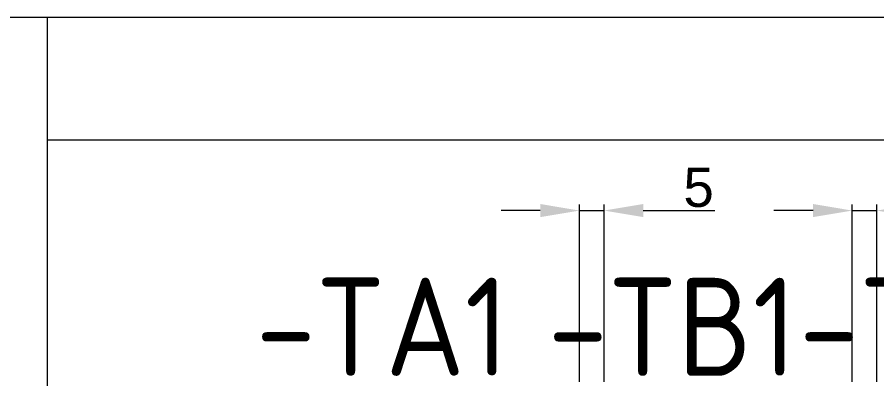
# Model space of a CAD drawing. Header units: millimetres. Extents: x 1359 to 3577, y 1336 to 3557.
# Drawn here: x 1595 to 1770.2, y 3277.8 to 3351.6 of the extents above; entities that cross this region are included whole.
import ezdxf
from ezdxf.enums import TextEntityAlignment as Align

# ---------------------------------------------------------------- set-up
doc = ezdxf.new("R2010")
doc.units = ezdxf.units.MM
doc.layers.add('000-PI_TEXT', color=7, linetype='Continuous')
doc.layers.add('002-PI-Kabelska kanalica', color=150, linetype='Continuous')
doc.styles.add('PI0', font='isocpeur.ttf', dxfattribs={"width": 0.9})
doc.styles.get("Standard").update_dxf_attribs({"font": 'arial.ttf'})

msp = doc.modelspace()

# ---------------------------------------------------------------- linework, layer by layer
at = {"layer": '000-PI_TEXT', "color": 0, "linetype": 'ByBlock', "lineweight": 0, "ltscale": 0.25}
for p, q in [((1701.59, 3312.11), (1693.59, 3312.11)), ((1709.59, 3277.18), (1709.59, 3313.36)), ((1709.59, 3312.11), (1714.59, 3312.11)), ((1714.59, 3277.18), (1714.59, 3313.36)), ((1722.59, 3312.11), (1737.15, 3312.11)), ((1757.19, 3312.11), (1749.19, 3312.11)), ((1765.19, 3277.18), (1765.19, 3313.36)), ((1765.19, 3312.11), (1770.19, 3312.11)), ((1770.19, 3277.18), (1770.19, 3313.36))]:
    msp.add_line(p, q, dxfattribs=at)
at = {"layer": '000-PI_TEXT', "color": 0, "linetype": 'ByBlock', "ltscale": 0.25}
for points in [[(1701.59, 3313.45), (1701.59, 3310.78), (1709.59, 3312.11)], [(1722.59, 3313.45), (1722.59, 3310.78), (1714.59, 3312.11)], [(1757.19, 3313.45), (1757.19, 3310.78), (1765.19, 3312.11)], [(1778.19, 3313.45), (1778.19, 3310.78), (1770.19, 3312.11)]]:
    msp.add_solid(points, dxfattribs=at)
at = {"layer": '002-PI-Kabelska kanalica', "color": 0, "linetype": 'ByBlock', "lineweight": 0}
for p, q in [((1501.07, 3351.56), (1601.07, 3351.56)), ((1601.07, 3351.56), (1601.07, 3326.56)), ((1601.07, 3351.56), (2420.07, 3351.56)), ((1601.07, 3351.56), (1601.07, 1679.56)), ((1601.07, 3326.56), (2420.07, 3326.56))]:
    msp.add_line(p, q, dxfattribs=at)

# ---------------------------------------------------------------- texts
at = {"layer": '000-PI_TEXT', "color": 0, "linetype": 'ByBlock', "lineweight": 0, "ltscale": 0.25, "insert": (1733.87, 3316.81), "char_height": 8, "attachment_point": 5}
msp.add_mtext('5', dxfattribs=at)
at = {"layer": '002-PI-Kabelska kanalica', "color": 0, "linetype": 'ByBlock', "lineweight": 0, "style": 'PI0', "width": 0.9}
for s, p in [('-TA1', (1669.41, 3288.44)), ('-TB1', (1728.51, 3288.44)), ('-TA2', (1781.81, 3288.44))]:
    msp.add_text(s, height=20, dxfattribs=at).set_placement(p, align=Align.MIDDLE)

doc.saveas('drawing.dxf')
